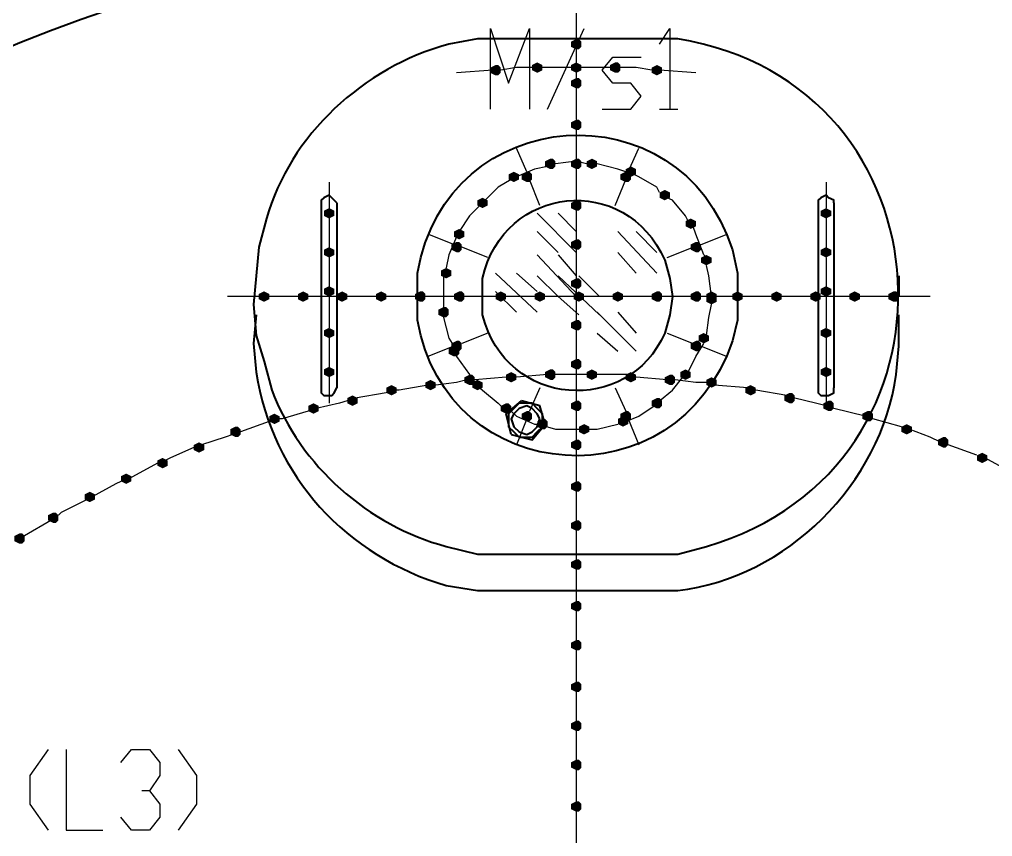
# Model space of a CAD drawing. Header units: millimetres. Extents: x 0 to 822, y 14 to 1153.
# Drawn here: x 215.5 to 282.8, y 313.3 to 369.8 of the extents above; entities that cross this region are included whole.
import ezdxf

# ---------------------------------------------------------------- set-up
doc = ezdxf.new("R2010")
doc.units = ezdxf.units.MM
doc.layers.add('1', color=7, linetype='Continuous')

msp = doc.modelspace()

# ---------------------------------------------------------------- hatches: boundary and pattern name
h = msp.add_hatch(color=0)
h.dxf.hatch_style = 2
h.paths.add_polyline_path([(253.98, 367.701732), (253.62, 367.881732), (253.62, 368.241732), (253.98, 368.421732), (254.16, 368.421732), (254.34, 368.241732), (254.34, 367.881732), (254.16, 367.701732)])
h = msp.add_hatch(color=0)
h.dxf.hatch_style = 2
h.paths.add_polyline_path([(248.4, 365.901732), (248.04, 366.081732), (248.04, 366.441732), (248.4, 366.621732), (248.58, 366.621732), (248.76, 366.441732), (248.76, 366.081732), (248.58, 365.901732)])
h = msp.add_hatch(color=0)
h.dxf.hatch_style = 2
h.paths.add_polyline_path([(251.28, 366.081732), (250.92, 366.261732), (250.92, 366.621732), (251.28, 366.801732), (251.64, 366.621732), (251.64, 366.261732)])
h = msp.add_hatch(color=0)
h.dxf.hatch_style = 2
h.paths.add_polyline_path([(253.98, 366.081732), (253.62, 366.261732), (253.62, 366.621732), (253.98, 366.801732), (254.34, 366.621732), (254.34, 366.261732)])
h = msp.add_hatch(color=0)
h.dxf.hatch_style = 2
h.paths.add_polyline_path([(256.68, 366.081732), (256.32, 366.261732), (256.32, 366.621732), (256.68, 366.801732), (256.86, 366.801732), (257.04, 366.621732), (257.04, 366.261732), (256.86, 366.081732)])
h = msp.add_hatch(color=0)
h.dxf.hatch_style = 2
h.paths.add_polyline_path([(259.56, 365.901732), (259.2, 366.081732), (259.2, 366.441732), (259.56, 366.621732), (259.92, 366.441732), (259.92, 366.081732)])
h = msp.add_hatch(color=0)
h.dxf.hatch_style = 2
h.paths.add_polyline_path([(253.98, 365.001732), (253.62, 365.181732), (253.62, 365.541732), (253.98, 365.721732), (254.16, 365.721732), (254.34, 365.541732), (254.34, 365.181732), (254.16, 365.001732)])
h = msp.add_hatch(color=0)
h.dxf.hatch_style = 2
h.paths.add_polyline_path([(253.98, 362.121732), (253.62, 362.301732), (253.62, 362.661732), (253.98, 362.841732), (254.16, 362.841732), (254.34, 362.661732), (254.34, 362.301732), (254.16, 362.121732)])
h = msp.add_hatch(color=0)
h.dxf.hatch_style = 2
h.paths.add_polyline_path([(252.18, 359.421732), (251.82, 359.601732), (251.82, 359.961732), (252.18, 360.141732), (252.36, 360.141732), (252.54, 359.961732), (252.54, 359.601732), (252.36, 359.421732)])
h = msp.add_hatch(color=0)
h.dxf.hatch_style = 2
h.paths.add_polyline_path([(253.98, 359.421732), (253.62, 359.601732), (253.62, 359.961732), (253.98, 360.141732), (254.16, 360.141732), (254.34, 359.961732), (254.34, 359.601732), (254.16, 359.421732)])
h = msp.add_hatch(color=0)
h.dxf.hatch_style = 2
h.paths.add_polyline_path([(255.06, 359.421732), (254.7, 359.601732), (254.7, 359.961732), (255.06, 360.141732), (255.42, 359.961732), (255.42, 359.601732)])
h = msp.add_hatch(color=0)
h.dxf.hatch_style = 2
h.paths.add_polyline_path([(257.76, 358.881732), (257.4, 359.061732), (257.4, 359.421732), (257.76, 359.601732), (258.12, 359.421732), (258.12, 359.061732)])
h = msp.add_hatch(color=0)
h.dxf.hatch_style = 2
h.paths.add_polyline_path([(249.66, 358.521732), (249.3, 358.701732), (249.3, 359.061732), (249.66, 359.241732), (250.02, 359.061732), (250.02, 358.701732)])
h = msp.add_hatch(color=0)
h.dxf.hatch_style = 2
h.paths.add_polyline_path([(250.56, 358.521732), (250.2, 358.701732), (250.2, 359.061732), (250.56, 359.241732), (250.74, 359.241732), (250.92, 359.061732), (250.92, 358.701732), (250.74, 358.521732)])
h = msp.add_hatch(color=0)
h.dxf.hatch_style = 2
h.paths.add_polyline_path([(257.4, 358.521732), (257.04, 358.701732), (257.04, 359.061732), (257.4, 359.241732), (257.58, 359.241732), (257.76, 359.061732), (257.76, 358.701732), (257.58, 358.521732)])
h = msp.add_hatch(color=0)
h.dxf.hatch_style = 2
h.paths.add_polyline_path([(260.1, 357.261732), (259.74, 357.441732), (259.74, 357.801732), (260.1, 357.981732), (260.46, 357.801732), (260.46, 357.441732)])
h = msp.add_hatch(color=0)
h.dxf.hatch_style = 2
h.paths.add_polyline_path([(247.5, 356.721732), (247.14, 356.901732), (247.14, 357.261732), (247.5, 357.441732), (247.86, 357.261732), (247.86, 356.901732)])
h = msp.add_hatch(color=0)
h.dxf.hatch_style = 2
h.paths.add_polyline_path([(253.98, 356.541732), (253.62, 356.721732), (253.62, 357.081732), (253.98, 357.261732), (254.16, 357.261732), (254.34, 357.081732), (254.34, 356.721732), (254.16, 356.541732)])
h = msp.add_hatch(color=0)
h.dxf.hatch_style = 2
h.paths.add_polyline_path([(236.88, 356.001732), (236.52, 356.181732), (236.52, 356.541732), (236.88, 356.721732), (237.24, 356.541732), (237.24, 356.181732)])
h = msp.add_hatch(color=0)
h.dxf.hatch_style = 2
h.paths.add_polyline_path([(271.26, 356.001732), (270.9, 356.181732), (270.9, 356.541732), (271.26, 356.721732), (271.62, 356.541732), (271.62, 356.181732)])
h = msp.add_hatch(color=0)
h.dxf.hatch_style = 2
h.paths.add_polyline_path([(261.9, 355.281732), (261.54, 355.461732), (261.54, 355.821732), (261.9, 356.001732), (262.26, 355.821732), (262.26, 355.461732)])
h = msp.add_hatch(color=0)
h.dxf.hatch_style = 2
h.paths.add_polyline_path([(245.88, 354.561732), (245.52, 354.741732), (245.52, 355.101732), (245.88, 355.281732), (246.24, 355.101732), (246.24, 354.741732)])
h = msp.add_hatch(color=0)
h.dxf.hatch_style = 2
h.paths.add_polyline_path([(245.7, 353.661732), (245.34, 353.841732), (245.34, 354.201732), (245.7, 354.381732), (245.88, 354.381732), (246.06, 354.201732), (246.06, 353.841732), (245.88, 353.661732)])
h = msp.add_hatch(color=0)
h.dxf.hatch_style = 2
h.paths.add_polyline_path([(253.98, 353.841732), (253.62, 354.021732), (253.62, 354.381732), (253.98, 354.561732), (254.16, 354.561732), (254.34, 354.381732), (254.34, 354.021732), (254.16, 353.841732)])
h = msp.add_hatch(color=0)
h.dxf.hatch_style = 2
h.paths.add_polyline_path([(262.26, 353.661732), (261.9, 353.841732), (261.9, 354.201732), (262.26, 354.381732), (262.44, 354.381732), (262.62, 354.201732), (262.62, 353.841732), (262.44, 353.661732)])
h = msp.add_hatch(color=0)
h.dxf.hatch_style = 2
h.paths.add_polyline_path([(236.88, 353.301732), (236.52, 353.481732), (236.52, 353.841732), (236.88, 354.021732), (237.24, 353.841732), (237.24, 353.481732)])
h = msp.add_hatch(color=0)
h.dxf.hatch_style = 2
h.paths.add_polyline_path([(262.98, 352.761732), (262.62, 352.941732), (262.62, 353.301732), (262.98, 353.481732), (263.34, 353.301732), (263.34, 352.941732)])
h = msp.add_hatch(color=0)
h.dxf.hatch_style = 2
h.paths.add_polyline_path([(271.26, 353.301732), (270.9, 353.481732), (270.9, 353.841732), (271.26, 354.021732), (271.62, 353.841732), (271.62, 353.481732)])
h = msp.add_hatch(color=0)
h.dxf.hatch_style = 2
h.paths.add_polyline_path([(244.98, 351.861732), (244.62, 352.041732), (244.62, 352.401732), (244.98, 352.581732), (245.34, 352.401732), (245.34, 352.041732)])
h = msp.add_hatch(color=0)
h.dxf.hatch_style = 2
h.paths.add_polyline_path([(253.98, 351.141732), (253.62, 351.321732), (253.62, 351.681732), (253.98, 351.861732), (254.16, 351.861732), (254.34, 351.681732), (254.34, 351.321732), (254.16, 351.141732)])
h = msp.add_hatch(color=0)
h.dxf.hatch_style = 2
h.paths.add_polyline_path([(232.38, 350.241732), (232.02, 350.421732), (232.02, 350.781732), (232.38, 350.961732), (232.74, 350.781732), (232.74, 350.421732)])
h = msp.add_hatch(color=0)
h.dxf.hatch_style = 2
h.paths.add_polyline_path([(235.08, 350.241732), (234.72, 350.421732), (234.72, 350.781732), (235.08, 350.961732), (235.44, 350.781732), (235.44, 350.421732)])
h = msp.add_hatch(color=0)
h.dxf.hatch_style = 2
h.paths.add_polyline_path([(236.88, 350.601732), (236.52, 350.781732), (236.52, 351.141732), (236.88, 351.321732), (237.24, 351.141732), (237.24, 350.781732)])
h = msp.add_hatch(color=0)
h.dxf.hatch_style = 2
h.paths.add_polyline_path([(237.78, 350.241732), (237.42, 350.421732), (237.42, 350.781732), (237.78, 350.961732), (238.14, 350.781732), (238.14, 350.421732)])
h = msp.add_hatch(color=0)
h.dxf.hatch_style = 2
h.paths.add_polyline_path([(240.48, 350.241732), (240.12, 350.421732), (240.12, 350.781732), (240.48, 350.961732), (240.84, 350.781732), (240.84, 350.421732)])
h = msp.add_hatch(color=0)
h.dxf.hatch_style = 2
h.paths.add_polyline_path([(243.18, 350.241732), (242.82, 350.421732), (242.82, 350.781732), (243.18, 350.961732), (243.36, 350.961732), (243.54, 350.781732), (243.54, 350.421732), (243.36, 350.241732)])
h = msp.add_hatch(color=0)
h.dxf.hatch_style = 2
h.paths.add_polyline_path([(245.88, 350.241732), (245.52, 350.421732), (245.52, 350.781732), (245.88, 350.961732), (246.06, 350.961732), (246.24, 350.781732), (246.24, 350.421732), (246.06, 350.241732)])
h = msp.add_hatch(color=0)
h.dxf.hatch_style = 2
h.paths.add_polyline_path([(248.76, 350.241732), (248.4, 350.421732), (248.4, 350.781732), (248.76, 350.961732), (249.12, 350.781732), (249.12, 350.421732)])
h = msp.add_hatch(color=0)
h.dxf.hatch_style = 2
h.paths.add_polyline_path([(251.46, 350.241732), (251.1, 350.421732), (251.1, 350.781732), (251.46, 350.961732), (251.82, 350.781732), (251.82, 350.421732)])
h = msp.add_hatch(color=0)
h.dxf.hatch_style = 2
h.paths.add_polyline_path([(254.16, 350.241732), (253.8, 350.421732), (253.8, 350.781732), (254.16, 350.961732), (254.52, 350.781732), (254.52, 350.421732)])
h = msp.add_hatch(color=0)
h.dxf.hatch_style = 2
h.paths.add_polyline_path([(256.86, 350.241732), (256.5, 350.421732), (256.5, 350.781732), (256.86, 350.961732), (257.22, 350.781732), (257.22, 350.421732)])
h = msp.add_hatch(color=0)
h.dxf.hatch_style = 2
h.paths.add_polyline_path([(259.56, 350.241732), (259.2, 350.421732), (259.2, 350.781732), (259.56, 350.961732), (259.74, 350.961732), (259.92, 350.781732), (259.92, 350.421732), (259.74, 350.241732)])
h = msp.add_hatch(color=0)
h.dxf.hatch_style = 2
h.paths.add_polyline_path([(262.26, 350.241732), (261.9, 350.421732), (261.9, 350.781732), (262.26, 350.961732), (262.44, 350.961732), (262.62, 350.781732), (262.62, 350.421732), (262.44, 350.241732)])
h = msp.add_hatch(color=0)
h.dxf.hatch_style = 2
h.paths.add_polyline_path([(263.34, 350.241732), (262.98, 350.421732), (262.98, 350.781732), (263.34, 350.961732), (263.7, 350.781732), (263.7, 350.421732)])
h = msp.add_hatch(color=0)
h.dxf.hatch_style = 2
h.paths.add_polyline_path([(263.34, 350.061732), (262.98, 350.241732), (262.98, 350.601732), (263.34, 350.781732), (263.7, 350.601732), (263.7, 350.241732)])
h = msp.add_hatch(color=0)
h.dxf.hatch_style = 2
h.paths.add_polyline_path([(265.14, 350.241732), (264.78, 350.421732), (264.78, 350.781732), (265.14, 350.961732), (265.5, 350.781732), (265.5, 350.421732)])
h = msp.add_hatch(color=0)
h.dxf.hatch_style = 2
h.paths.add_polyline_path([(267.84, 350.241732), (267.48, 350.421732), (267.48, 350.781732), (267.84, 350.961732), (268.2, 350.781732), (268.2, 350.421732)])
h = msp.add_hatch(color=0)
h.dxf.hatch_style = 2
h.paths.add_polyline_path([(270.54, 350.241732), (270.18, 350.421732), (270.18, 350.781732), (270.54, 350.961732), (270.9, 350.781732), (270.9, 350.421732)])
h = msp.add_hatch(color=0)
h.dxf.hatch_style = 2
h.paths.add_polyline_path([(271.26, 350.601732), (270.9, 350.781732), (270.9, 351.141732), (271.26, 351.321732), (271.62, 351.141732), (271.62, 350.781732)])
h = msp.add_hatch(color=0)
h.dxf.hatch_style = 2
h.paths.add_polyline_path([(273.24, 350.241732), (272.88, 350.421732), (272.88, 350.781732), (273.24, 350.961732), (273.6, 350.781732), (273.6, 350.421732)])
h = msp.add_hatch(color=0)
h.dxf.hatch_style = 2
h.paths.add_polyline_path([(275.94, 350.241732), (275.58, 350.421732), (275.58, 350.781732), (275.94, 350.961732), (276.12, 350.961732), (276.3, 350.781732), (276.3, 350.421732), (276.12, 350.241732)])
h = msp.add_hatch(color=0)
h.dxf.hatch_style = 2
h.paths.add_polyline_path([(244.8, 349.161732), (244.44, 349.341732), (244.44, 349.701732), (244.8, 349.881732), (244.98, 349.881732), (245.16, 349.701732), (245.16, 349.341732), (244.98, 349.161732)])
h = msp.add_hatch(color=0)
h.dxf.hatch_style = 2
h.paths.add_polyline_path([(253.98, 348.261732), (253.62, 348.441732), (253.62, 348.801732), (253.98, 348.981732), (254.16, 348.981732), (254.34, 348.801732), (254.34, 348.441732), (254.16, 348.261732)])
h = msp.add_hatch(color=0)
h.dxf.hatch_style = 2
h.paths.add_polyline_path([(236.88, 347.721732), (236.52, 347.901732), (236.52, 348.261732), (236.88, 348.441732), (237.24, 348.261732), (237.24, 347.901732)])
h = msp.add_hatch(color=0)
h.dxf.hatch_style = 2
h.paths.add_polyline_path([(262.8, 347.361732), (262.44, 347.541732), (262.44, 347.901732), (262.8, 348.081732), (263.16, 347.901732), (263.16, 347.541732)])
h = msp.add_hatch(color=0)
h.dxf.hatch_style = 2
h.paths.add_polyline_path([(271.26, 347.721732), (270.9, 347.901732), (270.9, 348.261732), (271.26, 348.441732), (271.62, 348.261732), (271.62, 347.901732)])
h = msp.add_hatch(color=0)
h.dxf.hatch_style = 2
h.paths.add_polyline_path([(245.7, 346.821732), (245.34, 347.001732), (245.34, 347.361732), (245.7, 347.541732), (245.88, 347.541732), (246.06, 347.361732), (246.06, 347.001732), (245.88, 346.821732)])
h = msp.add_hatch(color=0)
h.dxf.hatch_style = 2
h.paths.add_polyline_path([(262.26, 346.821732), (261.9, 347.001732), (261.9, 347.361732), (262.26, 347.541732), (262.44, 347.541732), (262.62, 347.361732), (262.62, 347.001732), (262.44, 346.821732)])
h = msp.add_hatch(color=0)
h.dxf.hatch_style = 2
h.paths.add_polyline_path([(245.52, 346.461732), (245.16, 346.641732), (245.16, 347.001732), (245.52, 347.181732), (245.7, 347.181732), (245.88, 347.001732), (245.88, 346.641732), (245.7, 346.461732)])
h = msp.add_hatch(color=0)
h.dxf.hatch_style = 2
h.paths.add_polyline_path([(253.98, 345.561732), (253.62, 345.741732), (253.62, 346.101732), (253.98, 346.281732), (254.16, 346.281732), (254.34, 346.101732), (254.34, 345.741732), (254.16, 345.561732)])
h = msp.add_hatch(color=0)
h.dxf.hatch_style = 2
h.paths.add_polyline_path([(236.88, 345.021732), (236.52, 345.201732), (236.52, 345.561732), (236.88, 345.741732), (237.24, 345.561732), (237.24, 345.201732)])
h = msp.add_hatch(color=0)
h.dxf.hatch_style = 2
h.paths.add_polyline_path([(249.48, 344.661732), (249.12, 344.841732), (249.12, 345.201732), (249.48, 345.381732), (249.84, 345.201732), (249.84, 344.841732)])
h = msp.add_hatch(color=0)
h.dxf.hatch_style = 2
h.paths.add_polyline_path([(252.18, 344.841732), (251.82, 345.021732), (251.82, 345.381732), (252.18, 345.561732), (252.36, 345.561732), (252.54, 345.381732), (252.54, 345.021732), (252.36, 344.841732)])
h = msp.add_hatch(color=0)
h.dxf.hatch_style = 2
h.paths.add_polyline_path([(255.06, 344.841732), (254.7, 345.021732), (254.7, 345.381732), (255.06, 345.561732), (255.42, 345.381732), (255.42, 345.021732)])
h = msp.add_hatch(color=0)
h.dxf.hatch_style = 2
h.paths.add_polyline_path([(257.76, 344.661732), (257.4, 344.841732), (257.4, 345.201732), (257.76, 345.381732), (258.12, 345.201732), (258.12, 344.841732)])
h = msp.add_hatch(color=0)
h.dxf.hatch_style = 2
h.paths.add_polyline_path([(261.54, 344.841732), (261.18, 345.021732), (261.18, 345.381732), (261.54, 345.561732), (261.9, 345.381732), (261.9, 345.021732)])
h = msp.add_hatch(color=0)
h.dxf.hatch_style = 2
h.paths.add_polyline_path([(271.26, 345.021732), (270.9, 345.201732), (270.9, 345.561732), (271.26, 345.741732), (271.62, 345.561732), (271.62, 345.201732)])
h = msp.add_hatch(color=0)
h.dxf.hatch_style = 2
h.paths.add_polyline_path([(243.9, 344.121732), (243.54, 344.301732), (243.54, 344.661732), (243.9, 344.841732), (244.26, 344.661732), (244.26, 344.301732)])
h = msp.add_hatch(color=0)
h.dxf.hatch_style = 2
h.paths.add_polyline_path([(246.6, 344.481732), (246.24, 344.661732), (246.24, 345.021732), (246.6, 345.201732), (246.78, 345.201732), (246.96, 345.021732), (246.96, 344.661732), (246.78, 344.481732)])
h = msp.add_hatch(color=0)
h.dxf.hatch_style = 2
h.paths.add_polyline_path([(247.14, 344.121732), (246.78, 344.301732), (246.78, 344.661732), (247.14, 344.841732), (247.5, 344.661732), (247.5, 344.301732)])
h = msp.add_hatch(color=0)
h.dxf.hatch_style = 2
h.paths.add_polyline_path([(260.46, 344.481732), (260.1, 344.661732), (260.1, 345.021732), (260.46, 345.201732), (260.64, 345.201732), (260.82, 345.021732), (260.82, 344.661732), (260.64, 344.481732)])
h = msp.add_hatch(color=0)
h.dxf.hatch_style = 2
h.paths.add_polyline_path([(263.34, 344.301732), (262.98, 344.481732), (262.98, 344.841732), (263.34, 345.021732), (263.7, 344.841732), (263.7, 344.481732)])
h = msp.add_hatch(color=0)
h.dxf.hatch_style = 2
h.paths.add_polyline_path([(241.2, 343.761732), (240.84, 343.941732), (240.84, 344.301732), (241.2, 344.481732), (241.56, 344.301732), (241.56, 343.941732)])
h = msp.add_hatch(color=0)
h.dxf.hatch_style = 2
h.paths.add_polyline_path([(266.04, 343.761732), (265.68, 343.941732), (265.68, 344.301732), (266.04, 344.481732), (266.4, 344.301732), (266.4, 343.941732)])
h = msp.add_hatch(color=0)
h.dxf.hatch_style = 2
h.paths.add_polyline_path([(238.5, 343.041732), (238.14, 343.221732), (238.14, 343.581732), (238.5, 343.761732), (238.86, 343.581732), (238.86, 343.221732)])
h = msp.add_hatch(color=0)
h.dxf.hatch_style = 2
h.paths.add_polyline_path([(253.98, 342.681732), (253.62, 342.861732), (253.62, 343.221732), (253.98, 343.401732), (254.16, 343.401732), (254.34, 343.221732), (254.34, 342.861732), (254.16, 342.681732)])
h = msp.add_hatch(color=0)
h.dxf.hatch_style = 2
h.paths.add_polyline_path([(259.56, 342.861732), (259.2, 343.041732), (259.2, 343.401732), (259.56, 343.581732), (259.74, 343.581732), (259.92, 343.401732), (259.92, 343.041732), (259.74, 342.861732)])
h = msp.add_hatch(color=0)
h.dxf.hatch_style = 2
h.paths.add_polyline_path([(268.74, 343.221732), (268.38, 343.401732), (268.38, 343.761732), (268.74, 343.941732), (268.92, 343.941732), (269.1, 343.761732), (269.1, 343.401732), (268.92, 343.221732)])
h = msp.add_hatch(color=0)
h.dxf.hatch_style = 2
h.paths.add_polyline_path([(271.44, 342.681732), (271.08, 342.861732), (271.08, 343.221732), (271.44, 343.401732), (271.62, 343.401732), (271.8, 343.221732), (271.8, 342.861732), (271.62, 342.681732)])
h = msp.add_hatch(color=0)
h.dxf.hatch_style = 2
h.paths.add_polyline_path([(235.8, 342.501732), (235.44, 342.681732), (235.44, 343.041732), (235.8, 343.221732), (236.16, 343.041732), (236.16, 342.681732)])
h = msp.add_hatch(color=0)
h.dxf.hatch_style = 2
h.paths.add_polyline_path([(249.12, 342.501732), (248.76, 342.681732), (248.76, 343.041732), (249.12, 343.221732), (249.3, 343.221732), (249.48, 343.041732), (249.48, 342.681732), (249.3, 342.501732)])
h = msp.add_hatch(color=0)
h.dxf.hatch_style = 2
h.paths.add_polyline_path([(250.56, 341.961732), (250.2, 342.141732), (250.2, 342.501732), (250.56, 342.681732), (250.74, 342.681732), (250.92, 342.501732), (250.92, 342.141732), (250.74, 341.961732)])
h = msp.add_hatch(color=0)
h.dxf.hatch_style = 2
h.paths.add_polyline_path([(257.4, 341.961732), (257.04, 342.141732), (257.04, 342.501732), (257.4, 342.681732), (257.58, 342.681732), (257.76, 342.501732), (257.76, 342.141732), (257.58, 341.961732)])
h = msp.add_hatch(color=0)
h.dxf.hatch_style = 2
h.paths.add_polyline_path([(274.14, 341.961732), (273.78, 342.141732), (273.78, 342.501732), (274.14, 342.681732), (274.32, 342.681732), (274.5, 342.501732), (274.5, 342.141732), (274.32, 341.961732)])
h = msp.add_hatch(color=0)
h.dxf.hatch_style = 2
h.paths.add_polyline_path([(233.1, 341.781732), (232.74, 341.961732), (232.74, 342.321732), (233.1, 342.501732), (233.46, 342.321732), (233.46, 341.961732)])
h = msp.add_hatch(color=0)
h.dxf.hatch_style = 2
h.paths.add_polyline_path([(251.64, 341.421732), (251.28, 341.601732), (251.28, 341.961732), (251.64, 342.141732), (251.82, 342.141732), (252, 341.961732), (252, 341.601732), (251.82, 341.421732)])
h = msp.add_hatch(color=0)
h.dxf.hatch_style = 2
h.paths.add_polyline_path([(257.22, 341.601732), (256.86, 341.781732), (256.86, 342.141732), (257.22, 342.321732), (257.58, 342.141732), (257.58, 341.781732)])
h = msp.add_hatch(color=0)
h.dxf.hatch_style = 2
h.paths.add_polyline_path([(230.4, 340.881732), (230.04, 341.061732), (230.04, 341.421732), (230.4, 341.601732), (230.58, 341.601732), (230.76, 341.421732), (230.76, 341.061732), (230.58, 340.881732)])
h = msp.add_hatch(color=0)
h.dxf.hatch_style = 2
h.paths.add_polyline_path([(254.52, 341.061732), (254.16, 341.241732), (254.16, 341.601732), (254.52, 341.781732), (254.88, 341.601732), (254.88, 341.241732)])
h = msp.add_hatch(color=0)
h.dxf.hatch_style = 2
h.paths.add_polyline_path([(276.84, 341.061732), (276.48, 341.241732), (276.48, 341.601732), (276.84, 341.781732), (277.2, 341.601732), (277.2, 341.241732)])
h = msp.add_hatch(color=0)
h.dxf.hatch_style = 2
h.paths.add_polyline_path([(253.98, 339.981732), (253.62, 340.161732), (253.62, 340.521732), (253.98, 340.701732), (254.16, 340.701732), (254.34, 340.521732), (254.34, 340.161732), (254.16, 339.981732)])
h = msp.add_hatch(color=0)
h.dxf.hatch_style = 2
h.paths.add_polyline_path([(279.36, 340.161732), (279, 340.341732), (279, 340.701732), (279.36, 340.881732), (279.54, 340.881732), (279.72, 340.701732), (279.72, 340.341732), (279.54, 340.161732)])
h = msp.add_hatch(color=0)
h.dxf.hatch_style = 2
h.paths.add_polyline_path([(227.88, 339.801732), (227.52, 339.981732), (227.52, 340.341732), (227.88, 340.521732), (228.24, 340.341732), (228.24, 339.981732)])
h = msp.add_hatch(color=0)
h.dxf.hatch_style = 2
h.paths.add_polyline_path([(225.36, 338.721732), (225, 338.901732), (225, 339.261732), (225.36, 339.441732), (225.72, 339.261732), (225.72, 338.901732)])
h = msp.add_hatch(color=0)
h.dxf.hatch_style = 2
h.paths.add_polyline_path([(282.06, 339.081732), (281.7, 339.261732), (281.7, 339.621732), (282.06, 339.801732), (282.42, 339.621732), (282.42, 339.261732)])
h = msp.add_hatch(color=0)
h.dxf.hatch_style = 2
h.paths.add_polyline_path([(222.84, 337.641732), (222.48, 337.821732), (222.48, 338.181732), (222.84, 338.361732), (223.2, 338.181732), (223.2, 337.821732)])
h = msp.add_hatch(color=0)
h.dxf.hatch_style = 2
h.paths.add_polyline_path([(253.98, 337.101732), (253.62, 337.281732), (253.62, 337.641732), (253.98, 337.821732), (254.16, 337.821732), (254.34, 337.641732), (254.34, 337.281732), (254.16, 337.101732)])
h = msp.add_hatch(color=0)
h.dxf.hatch_style = 2
h.paths.add_polyline_path([(220.32, 336.381732), (219.96, 336.561732), (219.96, 336.921732), (220.32, 337.101732), (220.68, 336.921732), (220.68, 336.561732)])
h = msp.add_hatch(color=0)
h.dxf.hatch_style = 2
h.paths.add_polyline_path([(217.8, 334.941732), (217.44, 335.121732), (217.44, 335.481732), (217.8, 335.661732), (217.98, 335.661732), (218.16, 335.481732), (218.16, 335.121732), (217.98, 334.941732)])
h = msp.add_hatch(color=0)
h.dxf.hatch_style = 2
h.paths.add_polyline_path([(253.98, 334.401732), (253.62, 334.581732), (253.62, 334.941732), (253.98, 335.121732), (254.16, 335.121732), (254.34, 334.941732), (254.34, 334.581732), (254.16, 334.401732)])
h = msp.add_hatch(color=0)
h.dxf.hatch_style = 2
h.paths.add_polyline_path([(215.46, 333.501732), (215.1, 333.681732), (215.1, 334.041732), (215.46, 334.221732), (215.64, 334.221732), (215.82, 334.041732), (215.82, 333.681732), (215.64, 333.501732)])
h = msp.add_hatch(color=0)
h.dxf.hatch_style = 2
h.paths.add_polyline_path([(253.98, 331.701732), (253.62, 331.881732), (253.62, 332.241732), (253.98, 332.421732), (254.16, 332.421732), (254.34, 332.241732), (254.34, 331.881732), (254.16, 331.701732)])
h = msp.add_hatch(color=0)
h.dxf.hatch_style = 2
h.paths.add_polyline_path([(253.98, 328.821732), (253.62, 329.001732), (253.62, 329.361732), (253.98, 329.541732), (254.16, 329.541732), (254.34, 329.361732), (254.34, 329.001732), (254.16, 328.821732)])
h = msp.add_hatch(color=0)
h.dxf.hatch_style = 2
h.paths.add_polyline_path([(253.98, 326.121732), (253.62, 326.301732), (253.62, 326.661732), (253.98, 326.841732), (254.16, 326.841732), (254.34, 326.661732), (254.34, 326.301732), (254.16, 326.121732)])
h = msp.add_hatch(color=0)
h.dxf.hatch_style = 2
h.paths.add_polyline_path([(253.98, 323.241732), (253.62, 323.421732), (253.62, 323.781732), (253.98, 323.961732), (254.16, 323.961732), (254.34, 323.781732), (254.34, 323.421732), (254.16, 323.241732)])
h = msp.add_hatch(color=0)
h.dxf.hatch_style = 2
h.paths.add_polyline_path([(253.98, 320.541732), (253.62, 320.721732), (253.62, 321.081732), (253.98, 321.261732), (254.16, 321.261732), (254.34, 321.081732), (254.34, 320.721732), (254.16, 320.541732)])
h = msp.add_hatch(color=0)
h.dxf.hatch_style = 2
h.paths.add_polyline_path([(253.98, 317.841732), (253.62, 318.021732), (253.62, 318.381732), (253.98, 318.561732), (254.16, 318.561732), (254.34, 318.381732), (254.34, 318.021732), (254.16, 317.841732)])
h = msp.add_hatch(color=0)
h.dxf.hatch_style = 2
h.paths.add_polyline_path([(253.98, 314.961732), (253.62, 315.141732), (253.62, 315.501732), (253.98, 315.681732), (254.16, 315.681732), (254.34, 315.501732), (254.34, 315.141732), (254.16, 314.961732)])

# ---------------------------------------------------------------- linework, layer by layer
at = {"layer": '1', "color": 0, "lineweight": 25}
for points in [[(253.98, 370.581732), (253.98, 368.421732)], [(248.04, 363.561732), (248.04, 369.141732), (249.3, 365.361732), (250.74, 369.141732), (250.74, 363.561732)], [(252, 363.561732), (254.52, 369.141732)], [(259.74, 368.061732), (260.46, 369.141732), (260.46, 363.561732)], [(253.98, 367.701732), (253.98, 365.541732)], [(255.78, 363.561732), (257.76, 363.561732), (258.48, 364.461732), (257.76, 365.361732), (256.5, 365.361732), (255.78, 366.261732), (256.5, 367.161732), (258.48, 367.161732)], [(248.22, 366.261732), (245.7, 366.081732)], [(250.92, 366.441732), (249.84, 366.441732), (248.76, 366.261732)], [(253.8, 366.441732), (251.46, 366.441732)], [(256.5, 366.441732), (254.34, 366.441732)], [(259.2, 366.261732), (258.12, 366.441732), (257.04, 366.441732)], [(262.26, 366.081732), (259.74, 366.261732)], [(253.98, 365.001732), (253.98, 362.841732)], [(259.74, 363.561732), (261, 363.561732)], [(253.98, 362.301732), (253.98, 359.961732)], [(250.56, 359.241732), (249.84, 360.861732)], [(257.58, 359.241732), (258.3, 360.861732)], [(252, 359.601732), (251.1, 359.421732), (249.84, 358.881732)], [(254.7, 359.781732), (253.98, 359.961732), (252.54, 359.781732), (252.54, 359.781732)], [(257.4, 359.241732), (256.86, 359.421732), (255.42, 359.781732), (255.24, 359.781732)], [(253.98, 359.421732), (253.98, 357.261732)], [(259.74, 357.801732), (259.56, 358.161732), (258.3, 358.881732), (257.94, 359.061732)], [(236.88, 358.521732), (236.88, 356.721732)], [(249.48, 358.701732), (248.58, 358.161732), (247.68, 357.261732)], [(251.46, 356.901732), (250.74, 358.701732)], [(256.68, 356.901732), (257.4, 358.701732)], [(271.26, 358.521732), (271.26, 356.721732)], [(247.32, 356.901732), (246.6, 356.181732), (245.88, 355.101732)], [(261.72, 355.821732), (261.54, 356.181732), (260.64, 357.261732), (260.28, 357.441732)], [(236.88, 356.181732), (236.88, 353.841732)], [(251.28, 356.361732), (253.98, 353.661732)], [(252.72, 356.361732), (253.98, 355.101732)], [(253.98, 356.721732), (253.98, 354.381732)], [(271.26, 356.181732), (271.26, 353.841732)], [(262.98, 353.301732), (262.8, 353.481732), (262.26, 354.921732), (262.08, 355.461732)], [(245.52, 354.201732), (243.72, 354.921732)], [(251.28, 355.101732), (252.72, 353.661732)], [(256.86, 355.101732), (259.56, 352.221732)], [(258.12, 355.101732), (259.56, 353.661732)], [(262.62, 354.201732), (264.42, 354.921732)], [(245.7, 354.741732), (245.16, 353.481732), (244.98, 352.581732)], [(247.86, 353.301732), (246.06, 354.021732)], [(251.28, 353.481732), (253.98, 350.601732)], [(252.72, 353.481732), (253.98, 352.041732)], [(253.98, 353.841732), (253.98, 351.681732)], [(256.86, 353.661732), (258.12, 352.221732)], [(260.28, 353.301732), (262.08, 354.021732)], [(236.88, 353.301732), (236.88, 351.141732)], [(263.34, 350.601732), (263.16, 352.041732), (262.98, 352.761732)], [(271.26, 353.301732), (271.26, 351.141732)], [(248.4, 352.221732), (251.28, 349.521732)], [(249.84, 352.221732), (251.28, 350.961732)], [(244.8, 352.041732), (244.8, 350.601732), (244.8, 349.881732)], [(251.28, 352.041732), (252.72, 350.601732)], [(252.72, 352.041732), (255.6, 349.341732)], [(254.16, 352.041732), (255.6, 350.601732)], [(248.4, 350.961732), (249.84, 349.521732)], [(253.98, 351.141732), (253.98, 348.981732)], [(232.02, 350.601732), (229.86, 350.601732)], [(234.72, 350.601732), (232.56, 350.601732)], [(237.42, 350.601732), (235.26, 350.601732)], [(236.88, 350.601732), (236.88, 348.441732)], [(240.3, 350.601732), (237.96, 350.601732)], [(243, 350.601732), (240.84, 350.601732)], [(245.7, 350.601732), (243.54, 350.601732)], [(248.4, 350.601732), (246.24, 350.601732)], [(251.1, 350.601732), (248.94, 350.601732)], [(253.8, 350.601732), (251.64, 350.601732)], [(252.72, 350.601732), (254.16, 349.341732)], [(256.68, 350.601732), (254.34, 350.601732)], [(259.38, 350.601732), (257.22, 350.601732)], [(262.08, 350.601732), (259.92, 350.601732)], [(264.78, 350.601732), (262.62, 350.601732)], [(267.48, 350.601732), (265.32, 350.601732)], [(270.18, 350.601732), (268.02, 350.601732)], [(273.06, 350.601732), (270.72, 350.601732)], [(271.26, 350.601732), (271.26, 348.441732)], [(275.76, 350.601732), (273.6, 350.601732)], [(278.46, 350.601732), (276.3, 350.601732)], [(255.42, 349.521732), (258.12, 346.821732)], [(256.86, 349.521732), (258.12, 348.081732)], [(262.98, 347.901732), (263.16, 349.161732), (263.34, 350.061732)], [(244.8, 349.341732), (244.8, 349.161732), (245.16, 347.721732), (245.52, 347.181732)], [(247.86, 348.081732), (246.06, 347.361732)], [(253.98, 348.441732), (253.98, 346.101732)], [(255.42, 348.081732), (256.86, 346.821732)], [(260.28, 348.081732), (262.08, 347.361732)], [(236.88, 347.901732), (236.88, 345.561732)], [(271.26, 347.901732), (271.26, 345.561732)], [(245.52, 347.181732), (243.72, 346.461732)], [(261.72, 345.381732), (262.26, 346.461732), (262.8, 347.361732)], [(262.62, 347.181732), (264.42, 346.461732)], [(245.7, 346.641732), (245.7, 346.461732), (246.6, 345.201732), (246.96, 344.841732)], [(253.98, 345.561732), (253.98, 343.401732)], [(236.88, 345.021732), (236.88, 343.221732)], [(246.42, 344.841732), (245.7, 344.661732), (244.26, 344.481732)], [(249.12, 345.021732), (246.96, 344.841732)], [(252, 345.201732), (249.84, 345.021732), (249.66, 345.021732)], [(254.7, 345.201732), (252.54, 345.201732)], [(257.58, 345.201732), (255.24, 345.201732)], [(260.28, 344.841732), (258.12, 345.021732), (258.12, 345.021732)], [(259.74, 343.401732), (260.64, 344.121732), (261.36, 345.021732)], [(262.98, 344.661732), (262.26, 344.661732), (260.82, 344.841732)], [(271.26, 345.021732), (271.26, 343.221732)], [(243.72, 344.481732), (241.74, 344.121732), (241.38, 344.121732)], [(247.32, 344.301732), (247.5, 344.121732), (248.58, 343.221732), (248.94, 342.861732)], [(251.46, 344.301732), (250.74, 342.681732)], [(256.68, 344.301732), (257.4, 342.681732)], [(265.86, 344.301732), (263.52, 344.481732)], [(268.56, 343.761732), (266.4, 344.121732), (266.4, 344.121732)], [(238.14, 343.401732), (237.6, 343.221732), (235.98, 342.861732)], [(240.84, 343.941732), (238.68, 343.581732)], [(271.26, 343.041732), (270.54, 343.221732), (269.1, 343.581732)], [(235.44, 342.681732), (233.64, 342.141732), (233.28, 342.141732)], [(249.48, 342.681732), (249.84, 342.321732), (251.1, 341.781732), (251.46, 341.781732)], [(253.98, 342.861732), (253.98, 340.521732)], [(257.4, 341.961732), (258.3, 342.321732), (259.38, 343.041732)], [(273.96, 342.321732), (271.8, 342.861732)], [(250.56, 342.141732), (249.84, 340.341732)], [(257.58, 342.141732), (258.3, 340.341732)], [(276.48, 341.601732), (274.5, 342.141732)], [(232.74, 341.961732), (230.76, 341.241732)], [(252, 341.601732), (252.54, 341.421732), (253.98, 341.421732), (254.16, 341.421732)], [(254.7, 341.421732), (255.42, 341.421732), (256.86, 341.781732)], [(279.18, 340.521732), (278.46, 340.881732), (277.02, 341.421732)], [(230.22, 341.061732), (229.68, 340.881732), (228.06, 340.341732)], [(227.52, 340.161732), (225.9, 339.441732), (225.54, 339.261732)], [(253.98, 339.981732), (253.98, 337.821732)], [(281.7, 339.621732), (279.72, 340.341732)], [(284.22, 338.361732), (282.24, 339.441732)], [(225, 339.081732), (223.02, 338.001732)], [(222.48, 337.821732), (222.12, 337.641732), (220.5, 336.741732)], [(253.98, 337.281732), (253.98, 335.121732)], [(220.14, 336.561732), (218.34, 335.661732), (218.16, 335.481732)], [(217.62, 335.121732), (215.82, 334.041732)], [(253.98, 334.401732), (253.98, 332.241732)], [(253.98, 331.701732), (253.98, 329.541732)], [(253.98, 329.001732), (253.98, 326.661732)], [(253.98, 326.121732), (253.98, 323.961732)], [(253.98, 323.421732), (253.98, 321.261732)], [(253.98, 320.541732), (253.98, 318.381732)], [(217.44, 319.281732), (216.18, 317.481732), (216.18, 315.501732), (217.44, 313.701732)], [(218.7, 319.281732), (218.7, 313.701732), (221.22, 313.701732)], [(222.48, 318.381732), (223.2, 319.281732), (224.46, 319.281732), (225.18, 318.381732), (225.18, 317.481732), (224.46, 316.401732), (223.92, 316.401732)], [(226.44, 319.281732), (227.7, 317.481732), (227.7, 315.501732), (226.44, 313.701732)], [(253.98, 317.841732), (253.98, 315.681732)], [(224.46, 316.401732), (225.18, 315.501732), (225.18, 314.601732), (224.46, 313.701732), (223.2, 313.701732), (222.48, 314.601732)], [(253.98, 315.141732), (253.98, 312.801732)]]:
    msp.add_lwpolyline(points, dxfattribs=at)
at = {"layer": '1', "color": 0, "lineweight": 40}
for points in [[(237.42, 357.081732), (237.24, 357.261732), (237.06, 357.441732), (236.88, 357.621732), (236.52, 357.441732), (236.34, 357.261732), (236.34, 357.081732)], [(271.8, 357.081732), (271.8, 357.261732), (271.44, 357.441732), (271.26, 357.621732), (270.9, 357.441732), (270.72, 357.261732), (270.72, 357.081732)], [(236.34, 357.081732), (236.34, 344.301732), (236.34, 343.941732), (236.52, 343.761732), (236.88, 343.761732), (237.06, 343.761732), (237.24, 343.941732), (237.42, 344.301732)], [(237.42, 357.081732), (237.42, 344.301732)], [(270.72, 357.081732), (270.72, 344.301732)], [(271.8, 357.081732), (271.8, 344.301732)], [(232.02, 354.021732), (231.84, 352.041732), (231.66, 350.061732), (231.84, 347.901732), (232.38, 346.101732)], [(276.3, 352.041732), (276.3, 350.601732)], [(270.72, 344.301732), (270.72, 343.941732), (270.9, 343.761732), (271.26, 343.761732), (271.44, 343.761732), (271.8, 343.941732), (271.8, 344.301732)], [(249.12, 342.501732), (250.2, 343.401732)], [(249.48, 341.061732), (250.92, 340.701732), (251.82, 341.781732), (251.46, 343.041732), (250.2, 343.401732)], [(251.64, 342.141732), (251.64, 342.501732), (251.28, 342.861732), (250.92, 343.221732), (250.56, 343.221732), (250.02, 343.221732), (249.66, 342.861732), (249.3, 342.501732), (249.3, 342.141732), (249.3, 341.601732), (249.66, 341.241732), (250.02, 340.881732), (250.56, 340.881732), (250.92, 340.881732), (251.28, 341.241732), (251.64, 341.601732), (251.64, 342.141732)], [(251.46, 342.141732), (251.28, 342.501732), (250.92, 342.861732), (250.56, 343.041732), (250.02, 342.861732), (249.66, 342.501732), (249.48, 342.141732), (249.66, 341.601732), (250.02, 341.241732), (250.56, 341.061732), (250.92, 341.241732), (251.28, 341.601732), (251.46, 342.141732)], [(249.48, 341.061732), (249.12, 342.501732)], [(247.14, 332.781732), (261, 332.781732)]]:
    msp.add_lwpolyline(points, dxfattribs=at)
for points, knots in [([(364.86, 274.101732), (364.86, 274.101732), (364.68, 279.141732), (364.68, 279.141732), (364.68, 279.141732), (364.32, 284.181732), (364.32, 284.181732), (364.32, 284.181732), (363.78, 289.401732), (363.78, 289.401732), (356.22, 342.321732), (312.3, 382.281732), (259.02, 384.801732), (259.02, 384.801732), (253.8, 384.981732), (253.8, 384.981732), (253.8, 384.981732), (248.76, 384.801732), (248.76, 384.801732), (193.32, 382.281732), (148.32, 339.441732), (143.28, 284.181732), (143.28, 284.181732), (142.92, 279.141732), (142.92, 279.141732), (142.92, 279.141732), (142.92, 274.101732), (142.92, 274.101732), (142.92, 274.101732), (142.92, 268.881732), (142.92, 268.881732), (142.92, 268.881732), (143.28, 263.841732), (143.28, 263.841732), (148.14, 210.561732), (190.44, 168.441732), (243.54, 163.581732), (243.54, 163.581732), (248.76, 163.221732), (248.76, 163.221732), (248.76, 163.221732), (253.8, 163.041732), (253.8, 163.041732), (309.24, 163.221732), (356.04, 203.901732), (363.78, 258.621732), (363.78, 258.621732), (364.32, 263.841732), (364.32, 263.841732), (364.32, 263.841732), (364.68, 268.881732), (364.68, 268.881732), (364.68, 268.881732), (364.86, 274.101732), (364.86, 274.101732)], [0, 0, 0, 0, 1, 1, 1, 2, 2, 2, 3, 3, 3, 4, 4, 4, 5, 5, 5, 6, 6, 6, 7, 7, 7, 8, 8, 8, 9, 9, 9, 10, 10, 10, 11, 11, 11, 12, 12, 12, 13, 13, 13, 14, 14, 14, 15, 15, 15, 16, 16, 16, 17, 17, 17, 18, 18, 18, 18]), ([(355.68, 274.101732), (355.68, 274.101732), (355.68, 278.781732), (355.68, 278.781732), (355.68, 278.781732), (355.32, 283.641732), (355.32, 283.641732), (355.32, 283.641732), (354.78, 288.501732), (354.78, 288.501732), (347.58, 336.921732), (307.62, 373.281732), (258.84, 375.621732), (258.84, 375.621732), (253.98, 375.801732), (253.98, 375.801732), (253.98, 375.801732), (249.12, 375.621732), (249.12, 375.621732), (198.54, 373.101732), (157.68, 334.221732), (152.82, 283.641732), (152.82, 283.641732), (152.46, 278.781732), (152.46, 278.781732), (152.46, 278.781732), (152.28, 274.101732), (152.28, 274.101732), (152.28, 274.101732), (152.46, 269.241732), (152.46, 269.241732), (152.46, 269.241732), (152.82, 264.381732), (152.82, 264.381732), (157.5, 215.781732), (195.84, 177.441732), (244.44, 172.761732), (244.44, 172.761732), (249.12, 172.401732), (249.12, 172.401732), (249.12, 172.401732), (253.98, 172.221732), (253.98, 172.221732), (304.56, 172.401732), (347.4, 209.481732), (354.78, 259.521732), (354.78, 259.521732), (355.32, 264.381732), (355.32, 264.381732), (355.32, 264.381732), (355.68, 269.241732), (355.68, 269.241732), (355.68, 269.241732), (355.68, 274.101732), (355.68, 274.101732)], [0, 0, 0, 0, 1, 1, 1, 2, 2, 2, 3, 3, 3, 4, 4, 4, 5, 5, 5, 6, 6, 6, 7, 7, 7, 8, 8, 8, 9, 9, 9, 10, 10, 10, 11, 11, 11, 12, 12, 12, 13, 13, 13, 14, 14, 14, 15, 15, 15, 16, 16, 16, 17, 17, 17, 18, 18, 18, 18]), ([(247.14, 368.421732), (247.14, 368.421732), (245.16, 368.061732), (245.16, 368.061732), (239.22, 366.441732), (234.18, 361.761732), (232.56, 356.001732), (232.56, 356.001732), (232.02, 354.021732), (232.02, 354.021732)], [0, 0, 0, 0, 1, 1, 1, 2, 2, 2, 3, 3, 3, 3]), ([(261, 332.781732), (261, 332.781732), (262.98, 333.321732), (262.98, 333.321732), (281.7, 338.721732), (280.26, 365.361732), (261, 368.421732), (261, 368.421732), (247.14, 368.421732), (247.14, 368.421732)], [0, 0, 0, 0, 1, 1, 1, 2, 2, 2, 3, 3, 3, 3]), ([(265.14, 350.601732), (265.14, 350.601732), (265.14, 352.221732), (265.14, 352.221732), (265.14, 352.221732), (264.78, 353.841732), (264.78, 353.841732), (261.18, 365.181732), (244.98, 364.101732), (243, 352.221732), (243, 352.221732), (243, 350.601732), (243, 350.601732), (243, 350.601732), (243, 348.981732), (243, 348.981732), (244.98, 337.281732), (261, 336.201732), (264.78, 347.541732), (264.78, 347.541732), (265.14, 348.981732), (265.14, 348.981732), (265.14, 348.981732), (265.14, 350.601732), (265.14, 350.601732)], [0, 0, 0, 0, 1, 1, 1, 2, 2, 2, 3, 3, 3, 4, 4, 4, 5, 5, 5, 6, 6, 6, 7, 7, 7, 8, 8, 8, 8]), ([(260.64, 350.601732), (260.64, 350.601732), (260.46, 351.861732), (260.46, 351.861732), (260.46, 351.861732), (260.1, 353.121732), (260.1, 353.121732), (257.4, 359.241732), (248.94, 358.341732), (247.5, 351.861732), (247.5, 351.861732), (247.5, 350.601732), (247.5, 350.601732), (247.5, 350.601732), (247.5, 349.341732), (247.5, 349.341732), (249.12, 342.861732), (257.58, 342.321732), (260.1, 348.081732), (260.1, 348.081732), (260.46, 349.341732), (260.46, 349.341732), (260.46, 349.341732), (260.64, 350.601732), (260.64, 350.601732)], [0, 0, 0, 0, 1, 1, 1, 2, 2, 2, 3, 3, 3, 4, 4, 4, 5, 5, 5, 6, 6, 6, 7, 7, 7, 8, 8, 8, 8]), ([(231.84, 349.341732), (231.84, 349.341732), (231.66, 347.361732), (231.66, 347.361732), (231.66, 347.361732), (231.84, 345.381732), (231.84, 345.381732), (232.92, 338.181732), (238.14, 332.601732), (244.98, 330.621732), (244.98, 330.621732), (247.14, 330.261732), (247.14, 330.261732), (247.14, 330.261732), (261, 330.261732), (261, 330.261732), (268.56, 331.161732), (275.04, 337.641732), (276.12, 345.201732), (276.12, 345.201732), (276.3, 347.181732), (276.3, 347.181732), (276.3, 347.181732), (276.3, 349.341732), (276.3, 349.341732)], [0, 0, 0, 0, 1, 1, 1, 2, 2, 2, 3, 3, 3, 4, 4, 4, 5, 5, 5, 6, 6, 6, 7, 7, 7, 8, 8, 8, 8]), ([(232.38, 346.101732), (232.38, 346.101732), (232.92, 344.121732), (232.92, 344.121732), (234.9, 338.901732), (239.58, 334.761732), (244.98, 333.321732), (244.98, 333.321732), (247.14, 332.781732), (247.14, 332.781732)], [0, 0, 0, 0, 1, 1, 1, 2, 2, 2, 3, 3, 3, 3]), ([(284.58, 274.101732), (284.58, 274.101732), (284.4, 276.621732), (284.4, 276.621732), (284.4, 276.621732), (284.04, 279.321732), (284.04, 279.321732), (276.66, 314.241732), (227.88, 312.081732), (223.74, 276.621732), (223.74, 276.621732), (223.56, 274.101732), (223.56, 274.101732), (223.56, 274.101732), (223.74, 271.401732), (223.74, 271.401732), (227.88, 235.941732), (276.66, 233.781732), (284.04, 268.701732), (284.04, 268.701732), (284.4, 271.401732), (284.4, 271.401732), (284.4, 271.401732), (284.58, 274.101732), (284.58, 274.101732)], [0, 0, 0, 0, 1, 1, 1, 2, 2, 2, 3, 3, 3, 4, 4, 4, 5, 5, 5, 6, 6, 6, 7, 7, 7, 8, 8, 8, 8])]:
    msp.add_open_spline(points, degree=3, knots=knots, dxfattribs=at)

doc.saveas('drawing.dxf')
